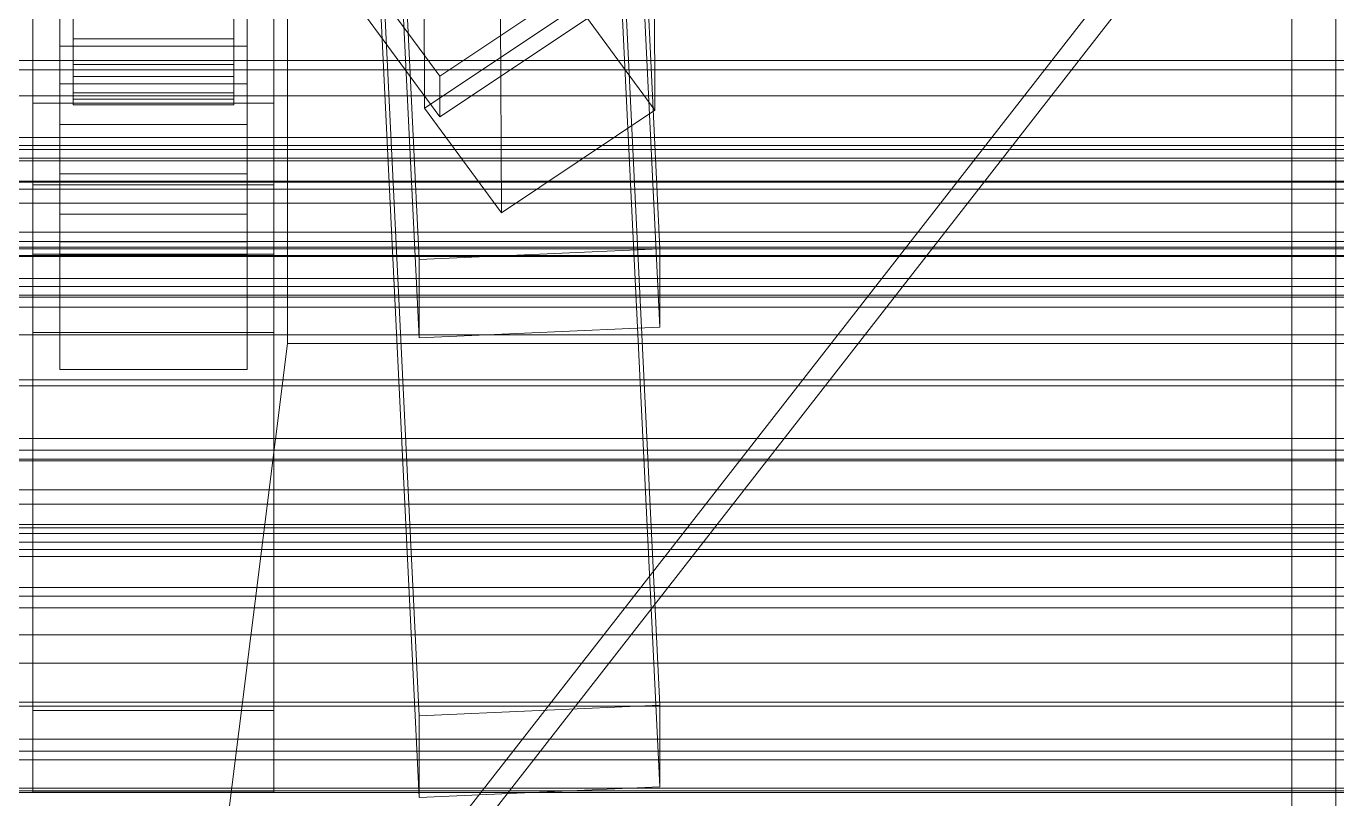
# Model space of a CAD drawing. Header units: millimetres. Extents: x -1970 to 59977, y -65068 to 6837.
# Drawn here: x 130.5 to 228.4, y -33534 to -33476.3 of the extents above; entities that cross this region are included whole.
import ezdxf

# ---------------------------------------------------------------- set-up
doc = ezdxf.new("R2010")
doc.units = ezdxf.units.MM
for name, color, linetype, lineweight in [('frontal_C01', 7, 'Continuous', 0), ('frontal_C02', 7, 'Continuous', 0), ('frontal_C03', 7, 'Continuous', 0), ('frontal_dos-mix', 7, 'Continuous', 0), ('frontal_secador', 7, 'Continuous', 0)]:
    doc.layers.add(name, color=color, linetype=linetype, lineweight=lineweight)

msp = doc.modelspace()

# ---------------------------------------------------------------- linework, layer by layer
at = {"layer": 'frontal_C01'}
for p, q in [((228.298, -33664.365), (228.298, -33367.669)), ((228.298, -33373.387), (228.298, -33670.083)), ((133, -33480.603), (133, -33434.88)), ((147, -33434.88), (147, -33480.603)), ((133, -33437.924), (133, -33483.647)), ((147, -33483.647), (147, -33437.924)), ((161.379, -33480.026), (133.847, -33442.582)), ((133, -33490.343), (133, -33444.62)), ((147, -33444.62), (147, -33490.343)), ((133.859, -33445.626), (161.391, -33483.07)), ((133, -33447.664), (133, -33493.387)), ((147, -33493.387), (147, -33447.664)), ((160.247, -33482.423), (160.19, -33467.813)), ((174.943, -33467.851), (177.811, -33526.993)), ((177.451, -33482.57), (177.394, -33467.96)), ((159.83, -33527.784), (156.962, -33468.642)), ((134, -33469.84), (134, -33477.238)), ((146, -33477.238), (146, -33469.84)), ((134, -33470.753), (134, -33479.166)), ((134, -33471.18), (134, -33480.068)), ((146, -33479.166), (146, -33470.753)), ((146, -33480.068), (146, -33471.18)), ((134, -33471.754), (134, -33481.279)), ((134, -33471.975), (134, -33481.746)), ((134, -33472.171), (134, -33482.159)), ((146, -33481.279), (146, -33471.754)), ((146, -33481.746), (146, -33471.975)), ((146, -33482.159), (146, -33472.171)), ((172.847, -33472.373), (161.379, -33480.026)), ((134, -33477.238), (134, -33473.451)), ((146, -33473.451), (146, -33477.238)), ((177.811, -33533.082), (174.943, -33473.94)), ((159.83, -33533.873), (156.962, -33474.731)), ((171.715, -33474.77), (160.247, -33482.423)), ((177.451, -33482.57), (171.715, -33474.77)), ((134, -33475.963), (134, -33479.166)), ((146, -33479.166), (146, -33475.963)), ((161.391, -33483.07), (172.859, -33475.417)), ((165.926, -33475.614), (165.983, -33490.224)), ((133, -33492.395), (133, -33477.785)), ((133, -33477.785), (147, -33477.785)), ((133, -33487.31), (133, -33477.785)), ((134, -33477.238), (146, -33477.238)), ((134, -33480.068), (134, -33477.238)), ((146, -33477.238), (146, -33480.068)), ((147, -33477.785), (147, -33492.395)), ((147, -33477.785), (147, -33487.31)), ((134, -33479.166), (134, -33481.279)), ((134, -33479.166), (146, -33479.166)), ((134, -33480.068), (146, -33480.068)), ((134, -33481.746), (134, -33480.068)), ((146, -33481.279), (146, -33479.166)), ((146, -33480.068), (146, -33481.746)), ((161.379, -33480.026), (161.391, -33483.07)), ((147, -33480.603), (133, -33480.603)), ((133, -33480.603), (133, -33483.647)), ((147, -33483.647), (147, -33480.603)), ((131, -33488.133), (131, -33482.046)), ((131, -33482.046), (149, -33482.046)), ((131, -33527.387), (131, -33482.046)), ((134, -33481.279), (134, -33482.159)), ((134, -33481.279), (146, -33481.279)), ((134, -33481.746), (146, -33481.746)), ((134, -33482.159), (134, -33481.746)), ((146, -33482.159), (146, -33481.279)), ((146, -33481.746), (146, -33482.159)), ((149, -33482.046), (149, -33488.133)), ((149, -33482.046), (149, -33527.387)), ((134, -33482.159), (146, -33482.159)), ((160.247, -33482.423), (165.983, -33490.224)), ((165.983, -33490.224), (177.451, -33482.57)), ((133, -33483.647), (147, -33483.647)), ((147, -33487.31), (133, -33487.31)), ((133, -33487.31), (133, -33501.92)), ((147, -33501.92), (147, -33487.31)), ((149, -33488.133), (131, -33488.133)), ((131, -33533.475), (131, -33488.133)), ((149, -33533.475), (149, -33488.133)), ((147, -33490.343), (133, -33490.343)), ((133, -33490.343), (133, -33493.387)), ((147, -33493.387), (147, -33490.343)), ((147, -33492.395), (133, -33492.395)), ((133, -33492.395), (133, -33501.92)), ((147, -33501.92), (147, -33492.395)), ((133, -33493.387), (147, -33493.387)), ((133, -33501.92), (147, -33501.92)), ((-425, -33521.747), (425, -33521.747)), ((177.811, -33526.993), (159.83, -33527.784)), ((177.811, -33533.082), (177.811, -33526.993)), ((149, -33527.387), (131, -33527.387)), ((131, -33527.387), (131, -33533.475)), ((149, -33533.475), (149, -33527.387)), ((159.83, -33527.784), (159.83, -33533.873)), ((425, -33533.178), (-425, -33533.178)), ((131, -33533.475), (149, -33533.475)), ((159.83, -33533.873), (177.811, -33533.082))]:
    msp.add_line(p, q, dxfattribs=at)
at = {"layer": 'frontal_C02'}
for p, q in [((228.298, -33617.653), (228.298, -33332.832)), ((228.298, -33338.573), (228.298, -33623.394)), ((174.943, -33433.544), (177.811, -33492.921)), ((159.83, -33493.715), (156.962, -33434.338)), ((177.811, -33498.767), (174.943, -33439.391)), ((159.83, -33499.562), (156.962, -33440.185)), ((131, -33493.317), (131, -33447.795)), ((149, -33447.795), (149, -33493.317)), ((131, -33499.162), (131, -33453.64)), ((149, -33499.162), (149, -33453.64)), ((-425, -33487.86), (425, -33487.86)), ((149, -33493.317), (131, -33493.317)), ((131, -33493.317), (131, -33499.162)), ((149, -33499.162), (149, -33493.317)), ((177.811, -33492.921), (159.83, -33493.715)), ((159.83, -33493.715), (159.83, -33499.562)), ((177.811, -33498.767), (177.811, -33492.921)), ((425, -33499.336), (-425, -33499.336)), ((131, -33499.162), (149, -33499.162)), ((159.83, -33499.562), (177.811, -33498.767)), ((425, -33502.707), (-425, -33502.707)), ((430, -33508.746), (-430, -33508.746)), ((430, -33513.746), (-430, -33513.746)), ((-425, -33514.183), (425, -33514.183))]:
    msp.add_line(p, q, dxfattribs=at)
at = {"layer": 'frontal_C03'}
for p, q in [((-1250, -33479.554), (1250, -33479.554)), ((-1250, -33481.51), (1250, -33481.51)), ((1250, -33484.618), (-1250, -33484.618)), ((1250, -33485.499), (-1250, -33485.499)), ((1250, -33486.153), (-1250, -33486.153)), ((-1250, -33486.357), (1250, -33486.357)), ((-1250, -33487.954), (1250, -33487.954)), ((1250, -33488.46), (-1250, -33488.46)), ((-1250, -33489.517), (1250, -33489.517)), ((-1250, -33491.673), (1250, -33491.673)), ((1250, -33492.37), (-1250, -33492.37)), ((-1250, -33492.802), (1250, -33492.802)), ((1250, -33493.427), (-1250, -33493.427)), ((-1250, -33495.14), (1250, -33495.14)), ((-1250, -33495.725), (1250, -33495.725)), ((1250, -33495.734), (-1250, -33495.734)), ((1250, -33496.388), (-1250, -33496.388)), ((-1250, -33496.522), (1250, -33496.522)), ((1250, -33497.269), (-1250, -33497.269)), ((1250, -33507.076), (-1250, -33507.076)), ((1250, -33507.957), (-1250, -33507.957)), ((1250, -33508.61), (-1250, -33508.61)), ((1250, -33510.918), (-1250, -33510.918)), ((-1250, -33511.975), (1250, -33511.975)), ((1250, -33514.827), (-1250, -33514.827)), ((-1500, -33515.356), (1500, -33515.356)), ((1250, -33515.885), (-1250, -33515.885)), ((1250, -33518.192), (-1250, -33518.192)), ((1250, -33518.845), (-1250, -33518.845)), ((1250, -33519.727), (-1250, -33519.727)), ((1500, -33526.765), (-1500, -33526.765)), ((1500, -33527.05), (-1500, -33527.05)), ((1250, -33529.533), (-1250, -33529.533)), ((1250, -33530.415), (-1250, -33530.415)), ((1250, -33531.068), (-1250, -33531.068)), ((1250, -33533.375), (-1250, -33533.375))]:
    msp.add_line(p, q, dxfattribs=at)
at = {"layer": 'frontal_dos-mix'}
for p, q in [((225, -35980), (225, -33282.5)), ((150, -33385), (150, -33500)), ((150, -33500), (125, -33700)), ((350, -33500), (150, -33500))]:
    msp.add_line(p, q, dxfattribs=at)
at = {"layer": 'frontal_secador'}
for p, q in [((413, -33215), (-431.48, -34297.08)), ((407, -33225), (-422.12, -34288.52)), ((1360, -33478.859), (-1360, -33478.859)), ((1360, -33485.216), (-1360, -33485.216)), ((1360, -33493.5), (-1360, -33493.5)), ((1250, -33492.924), (-1250, -33492.924)), ((1360, -33503.147), (-1360, -33503.147)), ((-1360, -33513.5), (1360, -33513.5)), ((-1250, -33513.5), (1250, -33513.5)), ((1360, -33523.853), (-1360, -33523.853)), ((1360, -33533.5), (-1360, -33533.5))]:
    msp.add_line(p, q, dxfattribs=at)

doc.saveas('drawing.dxf')
